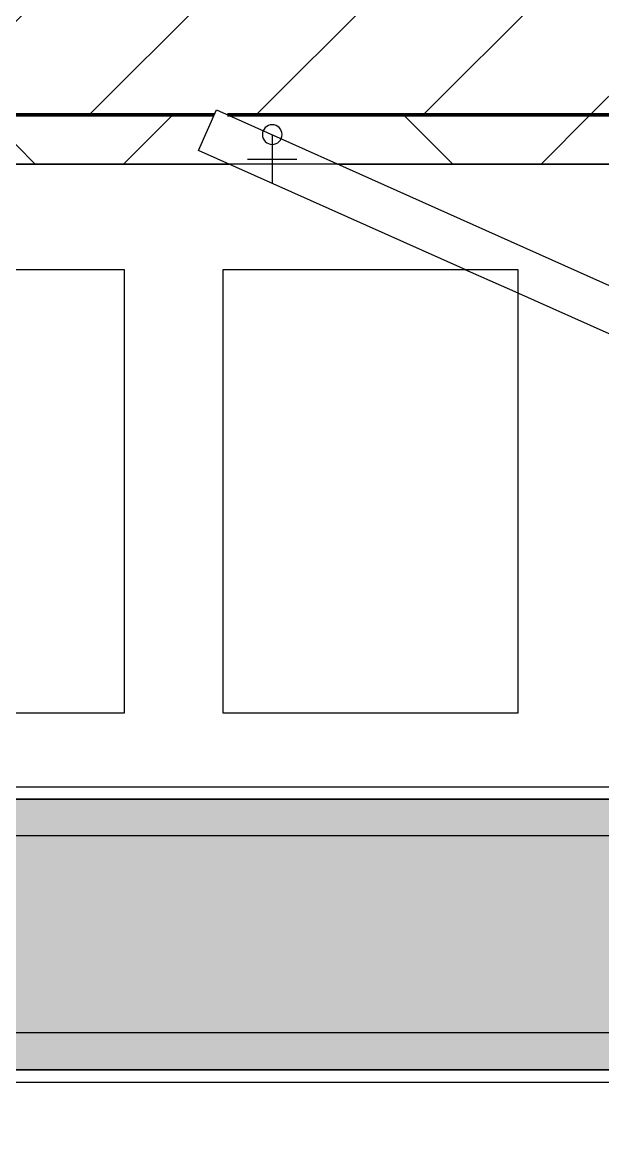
# Model space of a CAD drawing. Header units: millimetres. Extents: x -853228 to -744682, y -17776 to 32484.
# Drawn here: x -826736 to -826146, y 6910 to 8038 of the extents above; entities that cross this region are included whole.
import ezdxf
from ezdxf.xclip import XClip

# ---------------------------------------------------------------- set-up
doc = ezdxf.new("R2010")
doc.units = ezdxf.units.MM
doc.header["$XCLIPFRAME"] = 0
for name, color, linetype in [('000 - WIPEOUT', 250, 'Continuous'), ('A04_TUBE SERIES', 2, 'Continuous'), ('A11_ALU.SOLID SHEET', 2, 'Continuous')]:
    doc.layers.add(name, color=color, linetype=linetype)
for name, color, linetype, lineweight in [('A-DOOR', 3, 'Continuous', 25), ('A-DOOR-E', 2, 'Continuous', 25), ('A-GLAZ-CURT', 2, 'Continuous', 9), ('A-GLAZ-CWMG', 2, 'Continuous', 35), ('A-WALL', 5, 'Continuous', 35), ('A-WALL-FNSH', 2, 'Continuous', 35), ('A-WALL-PATT', 1, 'Continuous', 9)]:
    doc.layers.add(name, color=color, linetype=linetype, lineweight=lineweight)

# ---------------------------------------------------------------- blocks, each defined once
blk = doc.blocks.new('DPA_AC-SG-PI - A1_1200x1300 mm-9434749-4281-01 ENLARGED LOWER PLATFORM LEVEL - REFLECTED CEILING PLAN - SHEET 2')
at = {"layer": 'A-DOOR', "lineweight": 25}
for p, q in [((-500, 5), (-500, -45)), ((-525, -20), (-475, -20))]:
    blk.add_line(p, q, dxfattribs=at)
for start, end in [(0, 180), (180, 0)]:
    blk.add_arc((-500, 5), 10, start, end, dxfattribs=at)
at = {"layer": 'A-DOOR-E'}
for p, q in [((-575, -11.1), (-556.6, 30)), ((-556.6, 30), (494.9, -439.9)), ((476.5, -480.9), (-575, -11.1))]:
    blk.add_line(p, q, dxfattribs=at)
blk = doc.blocks.new('Rectangular Mullion - 200mm Square-13922850-4281-01 ENLARGED LOWER PLATFORM LEVEL - REFLECTED CEILING PLAN - SHEET 2')
at = {"layer": 'A-GLAZ-CWMG'}
blk.add_hatch(color=256, dxfattribs=at).paths.add_polyline_path([(-825763.7, 6974), (-825763.7, 7249), (-827950.7, 7249), (-827950.7, 6974), (-827310.8, 6974)])
for p, q in [((-827950.7, 7249), (-825763.7, 7249)), ((-825763.7, 7249), (-827950.7, 7249)), ((-825763.7, 6974), (-827950.7, 6974)), ((-825763.7, 6974), (-827950.7, 6974))]:
    blk.add_line(p, q, dxfattribs=at)
blk = doc.blocks.new('PPLS-PP19_Custom Tile Pattern - Custom Tile Pattern-V52-4281-01 ENLARGED LOWER PLATFORM LEVEL - REFLECTED CEILING PLAN - SHEET 2')
at = {"layer": 'A-GLAZ-CURT'}
for p, q in [((-300, 0), (133.7, 0)), ((133.7, 0), (-300, 0)), ((244, 0), (300, 0)), ((244, 0), (300, 0)), ((300, 0), (244, 0)), ((-300, -50), (245.6, -50)), ((245.6, -50), (-300, -50)), ((258.9, -50), (300, -50)), ((300, -50), (258.9, -50))]:
    blk.add_line(p, q, dxfattribs=at)
at = {"layer": 'A-GLAZ-CURT', "flags": 128}
for points in [[(-141.8, 0), (-132.8, 0), (-126.1, 0)], [(-125.2, 0), (-128.5, 0), (-134.2, 0), (-140, 0)]]:
    blk.add_lwpolyline(points, dxfattribs=at)
at = {"layer": 'A-GLAZ-CURT'}
for points, knots in [([(-223.6, 0), (-219.4, 0), (-206.2, 0), (-188.6, 0), (-169, 0), (-152.1, 0), (-136.8, 0), (-127.3, 0), (-124.2, 0), (-123.4, 0), (-123.3, 0)], [-5463.295695, -5463.295695, -5463.295695, -5463.295695, -5161.076232, -4739.070012, -4465.409639, -4149.119819, -3839.893365, -3647.167523, -3488.92562, -3439.852845, -3439.852845, -3439.852845, -3439.852845]), ([(-74.7, 0), (-77, 0), (-92.5, 0), (-133.6, 0), (-182.9, 0), (-211.9, 0)], [-19336.542563, -19336.542563, -19336.542563, -19336.542563, -18935.241197, -17136.203329, -15183.337975, -15183.337975, -15183.337975, -15183.337975]), ([(-118.8, 0), (-121.9, 0), (-126.3, 0), (-137, 0), (-147.5, 0), (-150, 0), (-150.6, 0)], [-5938.474035, -5938.474035, -5938.474035, -5938.474035, -5700.061948, -5508.838257, -5298.784692, -5196.16478, -5196.16478, -5196.16478, -5196.16478]), ([(-143.7, 0), (-142.7, 0), (-138.1, 0), (-127.3, 0), (-107.3, 0), (-90.4, 0), (-75.3, 0), (-68.4, 0), (-65.1, 0), (-63.6, 0)], [-4563.929388, -4563.929388, -4563.929388, -4563.929388, -4440.880425, -4054.690705, -3793.097032, -3402.597032, -3144.956779, -3050.982048, -2969.237017, -2969.237017, -2969.237017, -2969.237017]), ([(-143.6, 0), (-135.6, 0), (-123.3, 0), (-110.8, 0), (-99.5, 0), (-91.5, 0)], [-1766.653862, -1766.653862, -1766.653862, -1766.653862, -1002.059161, -460.363443, 0, 0, 0, 0]), ([(-26.8, 0), (-27.8, 0), (-36.2, 0), (-53.5, 0), (-78.2, 0), (-110.9, 0), (-128.7, 0), (-142.4, 0), (-143.6, 0)], [-8718.362214, -8718.362214, -8718.362214, -8718.362214, -8532.293389, -8073.216054, -7508.296369, -7004.680444, -6449.282163, -6393.465623, -6393.465623, -6393.465623, -6393.465623]), ([(-143.6, 0), (-142.5, 0), (-134.6, 0), (-128.3, 0), (-125.2, 0)], [-348.244909, -348.244909, -348.244909, -348.244909, -290.263673, 0, 0, 0, 0]), ([(-143.5, 0), (-139.5, 0), (-137.2, 0), (-133.9, 0), (-128.8, 0), (-126.5, 0)], [-6001.686034, -6001.686034, -6001.686034, -6001.686034, -5560.701257, -5364.112219, -5231.017328, -5231.017328, -5231.017328, -5231.017328]), ([(-133.8, 0), (-135.5, 0), (-137.4, 0), (-142.9, 0), (-143.3, 0)], [-2731.647847, -2731.647847, -2731.647847, -2731.647847, -2418.507304, -2390.191866, -2390.191866, -2390.191866, -2390.191866]), ([(-86.2, 0), (-91.4, 0), (-104.1, 0), (-122.6, 0), (-136.4, 0), (-141.6, 0), (-143.1, 0)], [-1681.3698, -1681.3698, -1681.3698, -1681.3698, -1374.161226, -945.742622, -741.901385, -630.513675, -630.513675, -630.513675, -630.513675]), ([(-127.4, 0), (-131.6, 0), (-133.2, 0), (-134.1, 0), (-134.1, 0)], [-8540.990293, -8540.990293, -8540.990293, -8540.990293, -8266.114998, -8246.473386, -8246.473386, -8246.473386, -8246.473386]), ([(-134.1, 0), (-133.3, 0), (-130.3, 0), (-117.3, 0), (-92.5, 0), (-80.7, 0), (-75.8, 0)], [-7657.439573, -7657.439573, -7657.439573, -7657.439573, -7293.749979, -6839.55839, -6236.997189, -5743.07968, -5743.07968, -5743.07968, -5743.07968]), ([(-120.1, 0), (-120.1, 0), (-120.2, 0), (-121.3, 0), (-129.2, 0), (-133.8, 0)], [-2933.992132, -2933.992132, -2933.992132, -2933.992132, -2920.575025, -2840.280255, -2731.647847, -2731.647847, -2731.647847, -2731.647847]), ([(-113.4, 0), (-113.4, 0), (-114, 0), (-119.7, 0), (-125.4, 0), (-127, 0), (-127.4, 0)], [-328.499627, -328.499627, -328.499627, -328.499627, -282.672656, -98.539552, -24.539552, 0, 0, 0, 0]), ([(-126.5, 0), (-122.4, 0), (-108.7, 0), (-86.7, 0), (-63.4, 0), (-54.4, 0), (-48.5, 0), (-30.8, 0), (-18, 0), (8.6, 0), (15, 0), (22.9, 0), (31, 0), (39, 0), (51.2, 0), (58.7, 0), (61.3, 0), (61.5, 0)], [-5231.017328, -5231.017328, -5231.017328, -5231.017328, -4994.692869, -4542.524482, -4008.285538, -3689.699207, -3546.54457, -3315.260113, -2864.387349, -2439.246196, -2084.094819, -1956.422387, -1818.904206, -1645.594513, -1443.202566, -1228.752106, -1120.932285, -1120.932285, -1120.932285, -1120.932285]), ([(-125.2, 0), (-124.9, 0), (-122, 0), (-113, 0), (-98.9, 0), (-87.6, 0), (-78.6, 0), (-75.7, 0)], [-3362.7396, -3362.7396, -3362.7396, -3362.7396, -3342.215224, -3074.362186, -2902.289527, -2605.247022, -2451.997625, -2451.997625, -2451.997625, -2451.997625]), ([(-122.1, 0), (-122, 0), (-121.7, 0), (-121.2, 0), (-120.9, 0)], [-3136.336417, -3136.336417, -3136.336417, -3136.336417, -3110.304437, -3035.164275, -3035.164275, -3035.164275, -3035.164275]), ([(-36.3, 0), (-36.4, 0), (-37.3, 0), (-45, 0), (-46.1, 0), (-60.6, 0), (-81.2, 0), (-99.5, 0), (-114, 0), (-117.3, 0), (-118.8, 0)], [-1855.773136, -1855.773136, -1855.773136, -1855.773136, -1810.870157, -1672.078046, -1405.135169, -1060.00838, -740.068933, -229.489605, -116.330425, 0, 0, 0, 0]), ([(-117.7, 0), (-117.2, 0), (-114.8, 0), (-113.4, 0), (-113.4, 0)], [-821.249067, -821.249067, -821.249067, -821.249067, -394.672656, -330.879064, -330.879064, -330.879064, -330.879064]), ([(-74.7, 0), (-77.7, 0), (-90.1, 0), (-107.6, 0), (-116.6, 0), (-117.6, 0)], [-2439.256341, -2439.256341, -2439.256341, -2439.256341, -2193.204658, -1433.981041, -985.49888, -985.49888, -985.49888, -985.49888]), ([(-115.8, 0), (-115, 0), (-110.4, 0), (-96.8, 0), (-71.3, 0), (-42.5, 0), (-12.8, 0), (4.2, 0), (9.6, 0), (10.1, 0), (10.2, 0)], [-5724.064692, -5724.064692, -5724.064692, -5724.064692, -5430.283136, -5103.229623, -4799.173296, -4065.652676, -3589.737505, -3285.047089, -3066.359526, -3044.715262, -3044.715262, -3044.715262, -3044.715262]), ([(-6, 0), (-6.7, 0), (-14.6, 0), (-25.6, 0), (-40, 0), (-56.2, 0), (-75.6, 0), (-94, 0), (-112, 0), (-114.9, 0), (-115.6, 0)], [-2557.56082, -2557.56082, -2557.56082, -2557.56082, -2518.50168, -2125.455881, -1792.521578, -1466.981642, -1208.454564, -789.402658, -501.969187, -243.577221, -243.577221, -243.577221, -243.577221]), ([(-91.5, 0), (-90.1, 0), (-84.7, 0), (-78.7, 0), (-75, 0)], [-19832.387487, -19832.387487, -19832.387487, -19832.387487, -19753.885894, -19541.04734, -19541.04734, -19541.04734, -19541.04734]), ([(-74.7, 0), (-76.3, 0), (-79.4, 0), (-82.7, 0), (-83.3, 0), (-83.3, 0)], [-1806.038136, -1806.038136, -1806.038136, -1806.038136, -1646.621388, -1424.436217, -1393.971743, -1393.971743, -1393.971743, -1393.971743]), ([(-83.3, 0), (-83.3, 0), (-82.9, 0), (-76.1, 0), (-63, 0), (-48.1, 0), (-36.5, 0), (-33.6, 0), (-29.9, 0), (-28.6, 0)], [-1393.4169, -1393.4169, -1393.4169, -1393.4169, -1353.722004, -1274.333717, -1073.56893, -651.549973, -296.515819, -83.513472, 0, 0, 0, 0]), ([(-74.7, 0), (-72.5, 0), (-69, 0), (-65.9, 0), (-65.1, 0)], [-2434.471244, -2434.471244, -2434.471244, -2434.471244, -2322.099534, -2241.8264, -2241.8264, -2241.8264, -2241.8264]), ([(-64, 0), (-64.1, 0), (-68.6, 0), (-73, 0), (-74.7, 0)], [-2171.769325, -2171.769325, -2171.769325, -2171.769325, -2007.031671, -1909.073373, -1909.073373, -1909.073373, -1909.073373]), ([(-74.6, 0), (-69.1, 0), (-62.7, 0), (-60.4, 0), (-60, 0)], [-5704.811942, -5704.811942, -5704.811942, -5704.811942, -5140.470607, -5006.787413, -5006.787413, -5006.787413, -5006.787413]), ([(-74.3, 0), (-73.5, 0), (-72.7, 0), (-72.6, 0), (-72.6, 0)], [-19528.585665, -19528.585665, -19528.585665, -19528.585665, -19478.625389, -19471.062469, -19471.062469, -19471.062469, -19471.062469]), ([(-29, 0), (-34, 0), (-43.7, 0), (-56.4, 0), (-68.1, 0), (-72.3, 0), (-74.2, 0)], [-2680.714891, -2680.714891, -2680.714891, -2680.714891, -2413.671296, -2161.752162, -2006.592567, -1822.886126, -1822.886126, -1822.886126, -1822.886126]), ([(-36.6, 0), (-36.6, 0), (-40.4, 0), (-44.3, 0), (-56.6, 0), (-69.2, 0), (-73.8, 0)], [-4069.478503, -4069.478503, -4069.478503, -4069.478503, -3858.647035, -3538.256648, -2842.901703, -2463.7472, -2463.7472, -2463.7472, -2463.7472]), ([(-6.5, 0), (-8.1, 0), (-24, 0), (-47.4, 0), (-65.8, 0), (-66.4, 0), (-66.4, 0)], [-3830.610497, -3830.610497, -3830.610497, -3830.610497, -3745.412743, -2981.410125, -2542.574734, -2498.224237, -2498.224237, -2498.224237, -2498.224237]), ([(-66.4, 0), (-66.4, 0), (-63.6, 0), (-53.6, 0), (-34.4, 0), (-29.8, 0), (-29.2, 0)], [-2493.31794, -2493.31794, -2493.31794, -2493.31794, -2315.303971, -1809.437387, -963.711516, -666.19313, -666.19313, -666.19313, -666.19313]), ([(-63.6, 0), (-61.5, 0), (-57.4, 0), (-54.5, 0), (-45.2, 0), (-40.8, 0), (-40.5, 0), (-40.4, 0)], [-2969.237017, -2969.237017, -2969.237017, -2969.237017, -2851.217951, -2734.127174, -2474.780881, -2410.990208, -2350.645972, -2350.645972, -2350.645972, -2350.645972]), ([(-58.8, 0), (-58.4, 0), (-57.3, 0), (-54.2, 0), (-46.3, 0), (-42.6, 0), (-41.8, 0)], [-4859.52896, -4859.52896, -4859.52896, -4859.52896, -4680.891996, -4469.85053, -4321.566175, -4270.495146, -4270.495146, -4270.495146, -4270.495146]), ([(-6.8, 0), (-11.8, 0), (-21.7, 0), (-32.8, 0), (-44.9, 0), (-51.4, 0), (-51.8, 0)], [-1547.786114, -1547.786114, -1547.786114, -1547.786114, -1290.787923, -1039.307308, -819.71621, -644.910881, -644.910881, -644.910881, -644.910881]), ([(-51.8, 0), (-51.8, 0), (-51.8, 0), (-47.4, 0), (-46, 0), (-40.2, 0), (-36.8, 0)], [-632.814994, -632.814994, -632.814994, -632.814994, -627.965721, -508.377888, -260.442412, 0, 0, 0, 0]), ([(-41.8, 0), (-39.9, 0), (-37.7, 0), (-36.9, 0), (-36.8, 0)], [-4270.495146, -4270.495146, -4270.495146, -4270.495146, -4161.040818, -4106.245333, -4106.245333, -4106.245333, -4106.245333]), ([(-36.8, 0), (-32.4, 0), (-22.4, 0), (-11.5, 0), (-6, 0)], [-6191.144455, -6191.144455, -6191.144455, -6191.144455, -5862.463379, -5546.233574, -5546.233574, -5546.233574, -5546.233574]), ([(-36.3, 0), (-36.3, 0), (-34.7, 0), (-28.9, 0), (-27, 0), (-26.5, 0)], [-9150.272121, -9150.272121, -9150.272121, -9150.272121, -9057.163041, -8919.836787, -8834.607043, -8834.607043, -8834.607043, -8834.607043]), ([(30.8, 0), (29.3, 0), (20.1, 0), (3.5, 0), (-16.6, 0), (-34.8, 0), (-36, 0)], [-10462.034656, -10462.034656, -10462.034656, -10462.034656, -10363.088938, -9884.23066, -9424.652049, -9182.880979, -9182.880979, -9182.880979, -9182.880979]), ([(-33.3, 0), (-33.3, 0), (-32.9, 0), (-31.2, 0), (-30.5, 0)], [-2415.024266, -2415.024266, -2415.024266, -2415.024266, -2357.633367, -2323.618664, -2323.618664, -2323.618664, -2323.618664]), ([(70.6, 0), (66.2, 0), (55.8, 0), (39.6, 0), (24.7, 0), (2.6, 0), (-17.8, 0), (-30.6, 0), (-31.8, 0), (-32, 0)], [-4647.237329, -4647.237329, -4647.237329, -4647.237329, -4326.416877, -4098.545751, -3766.694881, -3333.063701, -2994.501669, -2698.150104, -2614.070998, -2614.070998, -2614.070998, -2614.070998]), ([(-30.8, 0), (-30.7, 0), (-30, 0), (-23.5, 0), (-15.8, 0), (-15.2, 0)], [-54176.191683, -54176.191683, -54176.191683, -54176.191683, -54157.274271, -53749.15266, -53717.791567, -53717.791567, -53717.791567, -53717.791567]), ([(-30.5, 0), (-27.1, 0), (-17.8, 0), (6, 0), (22.1, 0), (37.4, 0), (45.9, 0), (55.8, 0), (60.6, 0), (63.2, 0)], [-2323.618664, -2323.618664, -2323.618664, -2323.618664, -2142.497158, -1716.209403, -1206.526904, -1089.329421, -901.315459, -753.071572, -592.298657, -592.298657, -592.298657, -592.298657]), ([(-13, 0), (-14.4, 0), (-17.7, 0), (-26, 0), (-29.5, 0), (-30.2, 0)], [-55207.591944, -55207.591944, -55207.591944, -55207.591944, -54789.006179, -54461.685999, -54290.791712, -54290.791712, -54290.791712, -54290.791712]), ([(-29, 0), (-28.7, 0), (-27.4, 0), (-24.5, 0), (-22.6, 0)], [-166.548282, -166.548282, -166.548282, -166.548282, -102.06493, 0, 0, 0, 0]), ([(8.3, 0), (8.2, 0), (7.2, 0), (0.3, 0), (-13.9, 0), (-24.9, 0), (-29, 0)], [-3574.286521, -3574.286521, -3574.286521, -3574.286521, -3526.962355, -3285.499107, -2903.012179, -2680.714891, -2680.714891, -2680.714891, -2680.714891]), ([(-28.6, 0), (-26.9, 0), (-20.3, 0), (-11.5, 0), (2.1, 0), (13.2, 0), (21.2, 0), (24.6, 0), (24.7, 0), (24.7, 0)], [-5361.429781, -5361.429781, -5361.429781, -5361.429781, -5261.36855, -5050.479954, -4785.90057, -4596.498881, -4445.288762, -4384.376941, -4376.041937, -4376.041937, -4376.041937, -4376.041937]), ([(-22.6, 0), (-20.3, 0), (-17, 0), (-11.4, 0), (-7.7, 0), (-6.6, 0), (-6.4, 0)], [-56468.192263, -56468.192263, -56468.192263, -56468.192263, -56344.022017, -56303.229861, -56166.290093, -56124.392176, -56124.392176, -56124.392176, -56124.392176]), ([(-15.2, 0), (-13.1, 0), (7.5, 0), (35.9, 0), (55.7, 0), (62.8, 0)], [-461.142613, -461.142613, -461.142613, -461.142613, -429.606584, -390.253598, -368.75101, -368.75101, -368.75101, -368.75101]), ([(-6.5, 0), (-6.7, 0), (-7.2, 0), (-7.6, 0), (-7.8, 0)], [-56009.792147, -56009.792147, -56009.792147, -56009.792147, -55949.290093, -55895.192118, -55895.192118, -55895.192118, -55895.192118]), ([(31.2, 0), (26, 0), (13.8, 0), (1.4, 0), (-5.7, 0)], [-4496.803627, -4496.803627, -4496.803627, -4496.803627, -4222.080604, -3843.66644, -3843.66644, -3843.66644, -3843.66644]), ([(-5.7, 0), (-2.2, 0), (15.1, 0), (43.4, 0), (70.9, 0), (82.1, 0), (83.7, 0)], [-5541.417838, -5541.417838, -5541.417838, -5541.417838, -5340.621928, -4573.028122, -4094.177415, -3869.465285, -3869.465285, -3869.465285, -3869.465285]), ([(76.6, 0), (74.8, 0), (67.7, 0), (53.5, 0), (37, 0), (24.1, 0), (12.8, 0), (2.4, 0), (-4.7, 0), (-5.7, 0)], [-3095.572228, -3095.572228, -3095.572228, -3095.572228, -2950.589685, -2634.532728, -2313.748533, -2106.613311, -1925.670641, -1617.263037, -1565.262294, -1565.262294, -1565.262294, -1565.262294]), ([(9.3, 0), (9.1, 0), (7.6, 0), (3.1, 0), (-2.8, 0), (-5.7, 0)], [-2922.926651, -2922.926651, -2922.926651, -2922.926651, -2882.788014, -2720.818881, -2563.203436, -2563.203436, -2563.203436, -2563.203436]), ([(-2.6, 0), (-2.5, 0), (-1.2, 0), (4.9, 0), (16, 0), (22.5, 0), (24.5, 0)], [-226.825321, -226.825321, -226.825321, -226.825321, -220.269177, -206.416616, -198.214427, -187.717507, -187.717507, -187.717507, -187.717507]), ([(63.2, 0), (61.5, 0), (52.2, 0), (35.8, 0), (12, 0), (3.1, 0), (-1.7, 0), (-2.3, 0)], [-335.355207, -335.355207, -335.355207, -335.355207, -330.153101, -307.516438, -285.83788, -246.234814, -234.646884, -234.646884, -234.646884, -234.646884]), ([(24.7, 0), (24.5, 0), (21, 0), (15.5, 0), (10.8, 0), (9.6, 0)], [-4368.572414, -4368.572414, -4368.572414, -4368.572414, -4306.476363, -4080.000647, -3772.857994, -3772.857994, -3772.857994, -3772.857994]), ([(18.2, 0), (19.1, 0), (24.3, 0), (25.7, 0), (26.1, 0)], [-5700.113719, -5700.113719, -5700.113719, -5700.113719, -5554.232259, -5302.431367, -5302.431367, -5302.431367, -5302.431367]), ([(114.4, 0), (114.2, 0), (112.1, 0), (105.4, 0), (92.4, 0), (85.6, 0), (74.4, 0), (62.3, 0), (51.8, 0), (43.8, 0), (29.5, 0), (20.7, 0), (18.9, 0), (18.2, 0)], [-8148.58938, -8148.58938, -8148.58938, -8148.58938, -8105.191388, -7723.759874, -7531.75727, -7135.649961, -6924.452779, -6738.82075, -6548.303034, -6314.283804, -6135.05769, -5972.647715, -5832.674503, -5832.674503, -5832.674503, -5832.674503]), ([(27.4, 0), (27.9, 0), (29.5, 0), (38.1, 0), (53.4, 0), (71.7, 0), (84.8, 0), (86, 0), (92.5, 0), (94.3, 0)], [-5037.309798, -5037.309798, -5037.309798, -5037.309798, -4887.603822, -4705.298446, -4353.683244, -3960.84581, -3759.045785, -3336.541051, -2783.776468, -2783.776468, -2783.776468, -2783.776468]), ([(27.9, 0), (29.1, 0), (33.4, 0), (48.4, 0), (71.9, 0), (100.6, 0), (116.4, 0), (128.6, 0), (128.9, 0)], [-147.777612, -147.777612, -147.777612, -147.777612, -135.792042, -118.513713, -97.899267, -63.759246, -39.050993, -35.895543, -35.895543, -35.895543, -35.895543]), ([(53.2, 0), (53.1, 0), (52.2, 0), (45, 0), (36.5, 0), (30.8, 0)], [-622.740158, -622.740158, -622.740158, -622.740158, -566.066452, -360.610861, 0, 0, 0, 0]), ([(133.7, 0), (119.8, 0), (86, 0), (51.2, 0), (31.2, 0)], [-103.85088, -103.85088, -103.85088, -103.85088, -59.610984, 0, 0, 0, 0]), ([(63.2, 0), (60.5, 0), (55.4, 0), (46.5, 0), (41.2, 0), (36, 0), (35.5, 0), (35.5, 0)], [-350.813457, -350.813457, -350.813457, -350.813457, -341.267687, -334.000314, -326.15566, -319.318397, -317.489778, -317.489778, -317.489778, -317.489778]), ([(36.3, 0), (37.8, 0), (48.8, 0), (64.8, 0), (95.9, 0), (121.3, 0), (129.7, 0), (131.8, 0)], [-314.598523, -314.598523, -314.598523, -314.598523, -305.899624, -287.17622, -249.500363, -194.761443, -167.000777, -167.000777, -167.000777, -167.000777]), ([(61.5, 0), (61.5, 0), (61.2, 0), (54.6, 0), (53.7, 0), (53.6, 0)], [-1113.311073, -1113.311073, -1113.311073, -1113.311073, -1096.402191, -891.204116, -747.28819, -747.28819, -747.28819, -747.28819]), ([(63.2, 0), (70.4, 0), (93.7, 0), (116.3, 0), (131.8, 0)], [-368.291888, -368.291888, -368.291888, -368.291888, -346.313304, -297.680547, -297.680547, -297.680547, -297.680547]), ([(133.7, 0), (125.5, 0), (105.9, 0), (79.7, 0), (65.6, 0), (63.8, 0)], [-444.909085, -444.909085, -444.909085, -444.909085, -401.860199, -357.622665, -351.497959, -351.497959, -351.497959, -351.497959]), ([(63.8, 0), (65.2, 0), (67.9, 0), (72.7, 0), (75.2, 0), (76, 0), (76.2, 0)], [-580.904666, -580.904666, -580.904666, -580.904666, -495.328968, -421.953223, -334.951786, -290.452333, -290.452333, -290.452333, -290.452333]), ([(103.1, 0), (101.1, 0), (88.3, 0), (75.2, 0), (64.2, 0)], [-375.435014, -375.435014, -375.435014, -375.435014, -369.147452, -336.3272, -336.3272, -336.3272, -336.3272]), ([(76.2, 0), (75.6, 0), (73.6, 0), (71, 0), (70.6, 0)], [-193.634889, -193.634889, -193.634889, -193.634889, -31.537676, 0, 0, 0, 0]), ([(94.4, 0), (94.4, 0), (94.6, 0), (99.1, 0), (109, 0), (119.8, 0), (128.8, 0), (133.7, 0)], [-2348.345796, -2348.345796, -2348.345796, -2348.345796, -2310.419338, -2233.599744, -2052.234781, -1843.028543, -1591.834599, -1591.834599, -1591.834599, -1591.834599]), ([(129, 0), (129, 0), (124.4, 0), (122.4, 0), (115, 0), (108, 0), (103.1, 0)], [-35.386604, -35.386604, -35.386604, -35.386604, -31.430235, -22.807238, -15.488593, 0, 0, 0, 0]), ([(133.6, 0), (133.3, 0), (131, 0), (126.2, 0), (118.6, 0), (114.2, 0), (112, 0), (105.7, 0), (105.2, 0), (105.2, 0)], [-9692.532631, -9692.532631, -9692.532631, -9692.532631, -9677.714971, -9567.007022, -9453.21225, -9220.200448, -9012.77275, -8966.157302, -8929.495943, -8929.495943, -8929.495943, -8929.495943]), ([(105.3, 0), (105.5, 0), (111, 0), (112.7, 0), (113.6, 0)], [-8920.561005, -8920.561005, -8920.561005, -8920.561005, -8814.835624, -8577.462505, -8577.462505, -8577.462505, -8577.462505]), ([(128.6, 0), (128.8, 0), (129.5, 0), (131, 0), (131.4, 0)], [-633.326174, -633.326174, -633.326174, -633.326174, -627.736123, -625.910216, -625.910216, -625.910216, -625.910216]), ([(133.7, 0), (133.2, 0), (132.8, 0), (132.2, 0), (132.2, 0)], [-655.349074, -655.349074, -655.349074, -655.349074, -651.020627, -650.706877, -650.706877, -650.706877, -650.706877]), ([(300, 0), (288.2, 0), (269.2, 0), (250.4, 0), (243.9, 0)], [-12528.858583, -12528.858583, -12528.858583, -12528.858583, -11905.454923, -11536.547553, -11536.547553, -11536.547553, -11536.547553]), ([(300, 0), (286.5, 0), (267.8, 0), (249.1, 0), (244, 0)], [-285.253232, -285.253232, -285.253232, -285.253232, -244.693688, -229.001755, -229.001755, -229.001755, -229.001755]), ([(244, 0), (253.3, 0), (267.7, 0), (281.7, 0), (291.7, 0), (296.5, 0), (297.9, 0), (298.1, 0)], [-6518.63086, -6518.63086, -6518.63086, -6518.63086, -6068.460911, -5766.029927, -5566.724884, -5280.360606, -5199.253518, -5199.253518, -5199.253518, -5199.253518]), ([(244.1, 0), (244.5, 0), (245.6, 0), (246.5, 0), (247, 0)], [-9970.034111, -9970.034111, -9970.034111, -9970.034111, -9925.173265, -9834.877357, -9834.877357, -9834.877357, -9834.877357]), ([(247.1, 0), (246.8, 0), (246.1, 0), (245.1, 0), (244.9, 0)], [-9649.085549, -9649.085549, -9649.085549, -9649.085549, -9581.591397, -9556.189644, -9556.189644, -9556.189644, -9556.189644]), ([(284.8, 0), (284.8, 0), (285.1, 0), (287.5, 0), (293.6, 0), (297.8, 0), (300, 0)], [-4110.630118, -4110.630118, -4110.630118, -4110.630118, -4053.389046, -3959.664717, -3862.421465, -3746.95702, -3746.95702, -3746.95702, -3746.95702]), ([(297.4, 0), (295.8, 0), (291.6, 0), (285.4, 0), (284.9, 0)], [-4803.172655, -4803.172655, -4803.172655, -4803.172655, -4358.271401, -4143.037883, -4143.037883, -4143.037883, -4143.037883])]:
    blk.add_open_spline(points, degree=3, knots=knots, dxfattribs=at)
for points in [[(-75.6, 0), (-79.1, 0), (-82.6, 0), (-86.2, 0)], [(-72.9, 0), (-73.4, 0), (-73.9, 0), (-74.5, 0)], [(-39.8, 0), (-39.1, 0), (-38.1, 0), (-37.4, 0)], [(24.5, 0), (25.2, 0), (25.7, 0), (26, 0)], [(80.3, 0), (79.6, 0), (78.3, 0), (76.6, 0)], [(84.1, 0), (83.5, 0), (82.4, 0), (81.7, 0)], [(131.3, 0), (130.5, 0), (129.7, 0), (129.1, 0)], [(132, 0), (132.4, 0), (132.9, 0), (133.4, 0)], [(132.2, 0), (132.7, 0), (133.2, 0), (133.7, 0)], [(132.2, 0), (132.6, 0), (133, 0), (133.3, 0)]]:
    blk.add_open_spline(points, degree=3, dxfattribs=at)
blk = doc.blocks.new('PPLS-PP19_Custom Tile Pattern - Custom Tile Pattern-V53-4281-01 ENLARGED LOWER PLATFORM LEVEL - REFLECTED CEILING PLAN - SHEET 2')
at = {"layer": 'A-GLAZ-CURT'}
for p, q in [((-300, 0), (300, 0)), ((300, 0), (-300, 0)), ((-293.1, 0), (-275.8, 0)), ((-275.8, 0), (-293.1, 0)), ((-222.3, 0), (-205, 0)), ((-205, 0), (-222.3, 0)), ((-300, -50), (300, -50)), ((300, -50), (-300, -50))]:
    blk.add_line(p, q, dxfattribs=at)
at = {"layer": 'A-GLAZ-CURT', "flags": 128}
for points in [[(-300, 0), (-291.6, 0), (-283.3, 0), (-275.2, 0), (-267.3, 0), (-259.5, 0), (-251.8, 0), (-244.2, 0), (-236.7, 0), (-229.4, 0), (-222.1, 0), (-214.8, 0), (-207.7, 0), (-200.8, 0), (-194, 0), (-187.5, 0), (-181.4, 0), (-175.6, 0), (-170.3, 0), (-165.6, 0), (-162, 0), (-159.5, 0), (-157.5, 0), (-154.5, 0), (-149.4, 0), (-141.8, 0)], [(-145.5, 0), (-150.6, 0), (-155.5, 0), (-160.3, 0), (-164.9, 0), (-169.6, 0), (-174.5, 0), (-179.5, 0), (-184.8, 0), (-190.4, 0), (-196.4, 0), (-202.6, 0), (-209, 0), (-215.7, 0), (-222.6, 0), (-229.7, 0), (-237, 0), (-244.4, 0), (-252, 0), (-259.7, 0), (-267.5, 0), (-275.5, 0), (-283.6, 0), (-291.7, 0), (-300, 0)]]:
    blk.add_lwpolyline(points, dxfattribs=at)
at = {"layer": 'A-GLAZ-CURT'}
for points, knots in [([(-300, 0), (-284.7, 0), (-244, 0), (-210.9, 0), (-192.1, 0)], [-5323.127839, -5323.127839, -5323.127839, -5323.127839, -4502.809032, -3106.727323, -3106.727323, -3106.727323, -3106.727323]), ([(-192.1, 0), (-199.2, 0), (-226.9, 0), (-262.6, 0), (-294.5, 0), (-300, 0)], [-15640.104033, -15640.104033, -15640.104033, -15640.104033, -15131.813646, -13729.592194, -13439.944408, -13439.944408, -13439.944408, -13439.944408]), ([(-261.7, 0), (-262.1, 0), (-263.8, 0), (-264.9, 0), (-265.4, 0)], [-265.643949, -265.643949, -265.643949, -265.643949, -208.940337, 0, 0, 0, 0]), ([(-137.9, 0), (-140.6, 0), (-147.7, 0), (-147.7, 0), (-158.7, 0), (-174, 0), (-185.6, 0), (-209.8, 0), (-232, 0), (-253.6, 0), (-259.2, 0), (-261.1, 0)], [-3187.727384, -3187.727384, -3187.727384, -3187.727384, -2919.378265, -2477.344047, -2237.412286, -2029.680487, -1755.085331, -1400.429864, -858.079193, -543.655514, -292.683328, -292.683328, -292.683328, -292.683328]), ([(-258.6, 0), (-257.9, 0), (-254.3, 0), (-241.2, 0), (-226, 0), (-213.1, 0), (-202.3, 0), (-195.7, 0), (-192.1, 0)], [-5722.54675, -5722.54675, -5722.54675, -5722.54675, -5657.471696, -5413.335975, -5017.494783, -4832.723979, -4666.091899, -4459.173549, -4459.173549, -4459.173549, -4459.173549]), ([(-133.8, 0), (-135.5, 0), (-137.8, 0), (-149.3, 0), (-162, 0), (-177.9, 0), (-199.5, 0), (-216.6, 0), (-231.3, 0), (-233.5, 0), (-234, 0)], [-2731.647847, -2731.647847, -2731.647847, -2731.647847, -2418.507304, -2308.929706, -2113.765672, -1763.376603, -1422.553702, -978.033455, -846.069444, -682.911962, -682.911962, -682.911962, -682.911962]), ([(-233.5, 0), (-233.4, 0), (-232.4, 0), (-230.7, 0), (-225.3, 0), (-223.6, 0)], [-455.274641, -455.274641, -455.274641, -455.274641, -440.605512, -119.536984, 0, 0, 0, 0]), ([(-223.6, 0), (-219.4, 0), (-208.3, 0), (-197.6, 0), (-192.1, 0)], [-5463.295695, -5463.295695, -5463.295695, -5463.295695, -5161.076232, -4857.563379, -4857.563379, -4857.563379, -4857.563379]), ([(-192, 0), (-186.6, 0), (-159.2, 0), (-130, 0), (-110.8, 0), (-99.5, 0), (-91.5, 0)], [-3105.157906, -3105.157906, -3105.157906, -3105.157906, -2700.551212, -1002.059161, -460.363443, 0, 0, 0, 0]), ([(-192, 0), (-189.9, 0), (-182.7, 0), (-169, 0), (-152.1, 0), (-136.8, 0), (-127.3, 0), (-124.2, 0), (-123.4, 0), (-123.3, 0)], [-4856.26284, -4856.26284, -4856.26284, -4856.26284, -4739.070012, -4465.409639, -4149.119819, -3839.893365, -3647.167523, -3488.92562, -3439.852845, -3439.852845, -3439.852845, -3439.852845]), ([(-191.9, 0), (-190, 0), (-182.2, 0), (-171.8, 0), (-158.7, 0), (-157.2, 0)], [-4455.137067, -4455.137067, -4455.137067, -4455.137067, -4349.945572, -4000.813434, -3840.635403, -3840.635403, -3840.635403, -3840.635403]), ([(-123.1, 0), (-126.9, 0), (-147.2, 0), (-170.3, 0), (-190.9, 0)], [-17487.253157, -17487.253157, -17487.253157, -17487.253157, -17136.203329, -15667.613966, -15667.613966, -15667.613966, -15667.613966]), ([(-152.3, 0), (-151, 0), (-147.7, 0), (-143.6, 0), (-138.6, 0)], [-3494.978217, -3494.978217, -3494.978217, -3494.978217, -3371.022232, -3227.460399, -3227.460399, -3227.460399, -3227.460399]), ([(-123.3, 0), (-124.6, 0), (-128.3, 0), (-137, 0), (-147.5, 0), (-150, 0), (-150.6, 0)], [-5814.755826, -5814.755826, -5814.755826, -5814.755826, -5700.061948, -5508.838257, -5298.784692, -5196.16478, -5196.16478, -5196.16478, -5196.16478]), ([(-150.3, 0), (-150.1, 0), (-147.7, 0), (-142.6, 0), (-127.3, 0), (-107.3, 0), (-90.4, 0), (-75.3, 0), (-68.4, 0), (-65.1, 0), (-63.6, 0)], [-4948.728362, -4948.728362, -4948.728362, -4948.728362, -4883.323924, -4440.880425, -4054.690705, -3793.097032, -3402.597032, -3144.956779, -3050.982048, -2969.237017, -2969.237017, -2969.237017, -2969.237017]), ([(-123.1, 0), (-128.3, 0), (-136.9, 0), (-147.7, 0), (-149.1, 0)], [-6736.349342, -6736.349342, -6736.349342, -6736.349342, -6449.282163, -6277.220794, -6277.220794, -6277.220794, -6277.220794]), ([(-148.2, 0), (-146.9, 0), (-140.1, 0), (-137.3, 0), (-133.9, 0), (-128.8, 0), (-126.5, 0)], [-6162.058746, -6162.058746, -6162.058746, -6162.058746, -6017.569127, -5560.701257, -5364.112219, -5231.017328, -5231.017328, -5231.017328, -5231.017328]), ([(-86.2, 0), (-91.4, 0), (-104.1, 0), (-122.6, 0), (-139, 0), (-146.1, 0), (-146.9, 0)], [-1681.3698, -1681.3698, -1681.3698, -1681.3698, -1374.161226, -945.742622, -741.901385, -489.130243, -489.130243, -489.130243, -489.130243]), ([(-146.7, 0), (-146.6, 0), (-145.5, 0), (-135.7, 0), (-128.3, 0), (-125.2, 0)], [-420.34245, -420.34245, -420.34245, -420.34245, -406.956646, -290.263673, 0, 0, 0, 0])]:
    blk.add_open_spline(points, degree=3, knots=knots, dxfattribs=at)
blk = doc.blocks.new('*U516')
at = {"layer": 'A-GLAZ-CURT', "rotation": 180}
for name, p in [('PPLS-PP19_Custom Tile Pattern - Custom Tile Pattern-V53-4281-01 ENLARGED LOWER PLATFORM LEVEL - REFLECTED CEILING PLAN - SHEET 2', (-25200, 4315)), ('PPLS-PP19_Custom Tile Pattern - Custom Tile Pattern-V52-4281-01 ENLARGED LOWER PLATFORM LEVEL - REFLECTED CEILING PLAN - SHEET 2', (-24600, 4315))]:
    blk.add_blockref(name, p, dxfattribs=at)
blk = doc.blocks.new('DPA_AC-SG-PI - A1_1200x1300 mm-9434749-4180-01 LOWER PLATFORM LEVEL - REFLECTED CEILING PLAN')
at = {"layer": 'A-DOOR'}
for p, q in [((-500, 5), (-500, -45)), ((-525, -20), (-475, -20))]:
    blk.add_line(p, q, dxfattribs=at)
for start, end in [(0, 180), (180, 0)]:
    blk.add_arc((-500, 5), 10, start, end, dxfattribs=at)
at = {"layer": 'A-DOOR-E'}
for p, q in [((-575, -11.1), (-556.6, 30)), ((-556.6, 30), (494.9, -439.9)), ((476.5, -480.9), (-575, -11.1))]:
    blk.add_line(p, q, dxfattribs=at)
blk = doc.blocks.new('C-1-PP19-AR-4180-01-B_20250908-040939_EXDOWNLIGHT')
at = {"layer": 'A-DOOR-E'}
blk.add_blockref('DPA_AC-SG-PI - A1_1200x1300 mm-9434749-4180-01 LOWER PLATFORM LEVEL - REFLECTED CEILING PLAN', (-81300, 4340), dxfattribs=at)
blk = doc.blocks.new('*U644')
blk.add_attdef('EXTR.OVL-LENGTH_', (-25, -59.1), '', height=5)
blk.add_wipeout([(-25, 25), (25, -25), (25, 6873.5), (-25, 6823.5)]).dxf.layer = '000 - WIPEOUT'
at = {"layer": 'A04_TUBE SERIES', "color": 0}
blk.add_lwpolyline([(-25, 25), (25, -25), (25, 6873.5), (-25, 6823.5)], close=True, dxfattribs=at)
blk = doc.blocks.new('*U645')
blk.add_attdef('EXTR.OVL-LENGTH_', (-25, -59.1), '', height=5)
blk.add_wipeout([(-25, -25), (25, 25), (25, 6317.5), (-25, 6367.5)]).dxf.layer = '000 - WIPEOUT'
at = {"layer": 'A04_TUBE SERIES', "color": 0}
blk.add_lwpolyline([(-25, -25), (25, 25), (25, 6317.5), (-25, 6367.5)], close=True, dxfattribs=at)
blk = doc.blocks.new('*U862')
at = {"layer": 'A04_TUBE SERIES', "color": 0, "linetype": 'ByBlock', "xscale": -1, "rotation": 270}
blk.add_blockref('*U644', (25, 2475), dxfattribs=at)
at = {"layer": 'A04_TUBE SERIES', "color": 0, "linetype": 'ByBlock', "rotation": 270}
blk.add_blockref('*U645', (278, 2225), dxfattribs=at)
blk = doc.blocks.new('*U910')
at = {"color": 3}
for points in [[(-225, 350), (225, 350), (225, 50), (-225, 50)], [(-225, -50), (225, -50), (225, -350), (-225, -350)]]:
    blk.add_wipeout(points, dxfattribs=at).dxf.layer = '000 - WIPEOUT'
at = {"layer": 'A11_ALU.SOLID SHEET', "color": 0, "linetype": 'ByBlock'}
for points in [[(-225, 50), (225, 50), (225, 350), (-225, 350)], [(-225, -350), (225, -350), (225, -50), (-225, -50)]]:
    blk.add_lwpolyline(points, close=True, dxfattribs=at)
blk = doc.blocks.new('*U986')
blk.add_lwpolyline([(-87625, 350), (-76337.6, 350), (-76337.6, 4315), (-87625, 4315)], close=True)
at = {"layer": 'A11_ALU.SOLID SHEET', "linetype": 'ByBlock', "rotation": 90}
blk.add_blockref('*U910', (-81900, 3982.5), dxfattribs=at)
at = {"layer": 'A11_ALU.SOLID SHEET'}
blk.add_blockref('*U862', (-85349.3, 1182.5), dxfattribs=at)

msp = doc.modelspace()

# ---------------------------------------------------------------- hatches: boundary and pattern name
at = {"layer": 'A-WALL-PATT', "lineweight": 9}
h = msp.add_hatch(dxfattribs=at)
h.set_pattern_fill('FP_2', color=256, style=0, pattern_type=2)
h.set_pattern_definition([(45, (0, 0), (-84.852814, 84.852814), [])])
h.paths.add_polyline_path([(-814007.4, 7944), (-814007.4, 8144), (-842657.4, 8144), (-842657.4, 7944), (-826541.2, 7944), (-826539, 7949), (-826527.9, 7944), (-814073.8, 7944)])

# ---------------------------------------------------------------- linework, layer by layer
at = {"layer": 'A-WALL', "color": 7, "lineweight": 70}
for p, q in [((-826582.4, 7944), (-835612.7, 7944)), ((-835612.7, 7944), (-826582.4, 7944)), ((-826541.2, 7944), (-826582.4, 7944)), ((-826582.4, 7944), (-826541.2, 7944)), ((-825382.4, 7944), (-826527.9, 7944)), ((-826527.9, 7944), (-825382.4, 7944))]:
    msp.add_line(p, q, dxfattribs=at)

# ---------------------------------------------------------------- block references
ref = msp.add_blockref('*U986', (-744682.4, 3579))
XClip(ref).set_block_clipping_path([(-104690.1238047113, -9620.0077451946), (-34092.6543255158, 14393.0014498748)])

# ---------------------------------------------------------------- next in the draw order: hatches: boundary and pattern name
at = {"layer": 'A-WALL-PATT', "lineweight": 9}
h = msp.add_hatch(dxfattribs=at)
h.set_pattern_fill('FP_3', color=256, style=0, pattern_type=2)
h.set_pattern_definition([(45, (0, 0), (-212.13203, 212.13203), []), (135, (0, 0), (-212.13203, -212.13203), [])])
h.paths.add_polyline_path([(-818486.1, 7894), (-817973.3, 7894), (-817973.3, 7944), (-826527.9, 7944), (-826491.6, 7927.8), (-826489.4, 7931.1), (-826482.4, 7934), (-826475.3, 7931.1), (-826472.4, 7924), (-826472.4, 7919.2), (-826414.5, 7894), (-820692.3, 7894)])
h.paths.add_polyline_path([(-826582.4, 7894), (-826526.3, 7894), (-826557.4, 7907.9), (-826541.2, 7944), (-834960.9, 7944), (-834960.9, 7894), (-826621.4, 7894)])

# ---------------------------------------------------------------- next in the draw order: linework, layer by layer
msp.add_spline([(-835882.4, 3579), (-801682.4, 12088.5), (-758836, 27096.5), (-744682.4, 3579)], degree=3)
at = {"layer": 'A-WALL-FNSH', "color": 250}
for p, q in [((-826582.4, 7894), (-834960.9, 7894)), ((-826526.3, 7894), (-826582.4, 7894)), ((-825382.4, 7894), (-826416, 7894))]:
    msp.add_line(p, q, dxfattribs=at)

# ---------------------------------------------------------------- next in the draw order: block references
ref = msp.add_blockref('C-1-PP19-AR-4180-01-B_20250908-040939_EXDOWNLIGHT', (-744682.4, 3579))
XClip(ref).set_block_clipping_path([(-104690.1238047113, -9620.0077451946), (-34092.6543255158, 14393.0014498748)])
msp.add_blockref('*U516', (-801682.4, 3579))
at = {"layer": 'A-DOOR-E'}
msp.add_blockref('DPA_AC-SG-PI - A1_1200x1300 mm-9434749-4281-01 ENLARGED LOWER PLATFORM LEVEL - REFLECTED CEILING PLAN - SHEET 2', (-825982.4, 7919), dxfattribs=at)
at = {"layer": 'A-GLAZ-CWMG'}
msp.add_blockref('Rectangular Mullion - 200mm Square-13922850-4281-01 ENLARGED LOWER PLATFORM LEVEL - REFLECTED CEILING PLAN - SHEET 2', (0, 0), dxfattribs=at)

doc.saveas('drawing.dxf')
